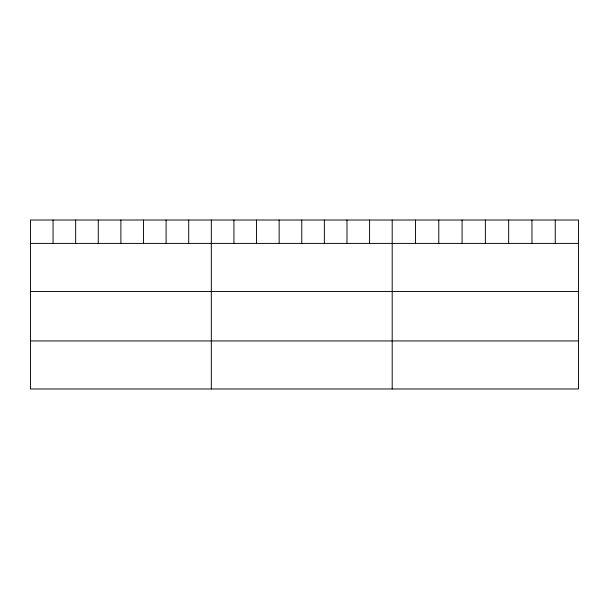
<?xml version="1.0" encoding="UTF-8"?>
<svg xmlns="http://www.w3.org/2000/svg" width="609" height="609" viewBox="0 0 609 609"><rect width="100%" height="100%" fill="white"/><g stroke="black" fill="none" stroke-linecap="round" stroke-linejoin="round"><path stroke-width="0.91" d="M578.55 243.402L578.55 388.984L30.45 388.984L30.45 220.016L578.55 220.016L578.55 243.402L30.45 243.402M30.45 291.445L578.55 291.445M30.45 340.941L578.55 340.941M555.256 220.016L555.256 243.402M531.962 220.016L531.962 243.402M508.667 220.016L508.667 243.402M485.373 220.016L485.373 243.402M462.079 220.016L462.079 243.402M438.784 220.016L438.784 243.402M415.49 220.016L415.49 243.402M392.196 220.016L392.196 388.984M369.587 220.016L369.587 243.402M346.978 220.016L346.978 243.402M324.369 220.016L324.369 243.402M301.76 220.016L301.76 243.402M279.15 220.016L279.15 243.402M256.541 220.016L256.541 243.402M233.932 220.016L233.932 243.402M211.323 220.016L211.323 388.984M188.714 220.016L188.714 243.402M166.105 220.016L166.105 243.402M143.496 220.016L143.496 243.402M120.887 220.016L120.887 243.402M98.277 220.016L98.277 243.402M75.668 220.016L75.668 243.402M53.059 220.016L53.059 243.402"/></g></svg>
